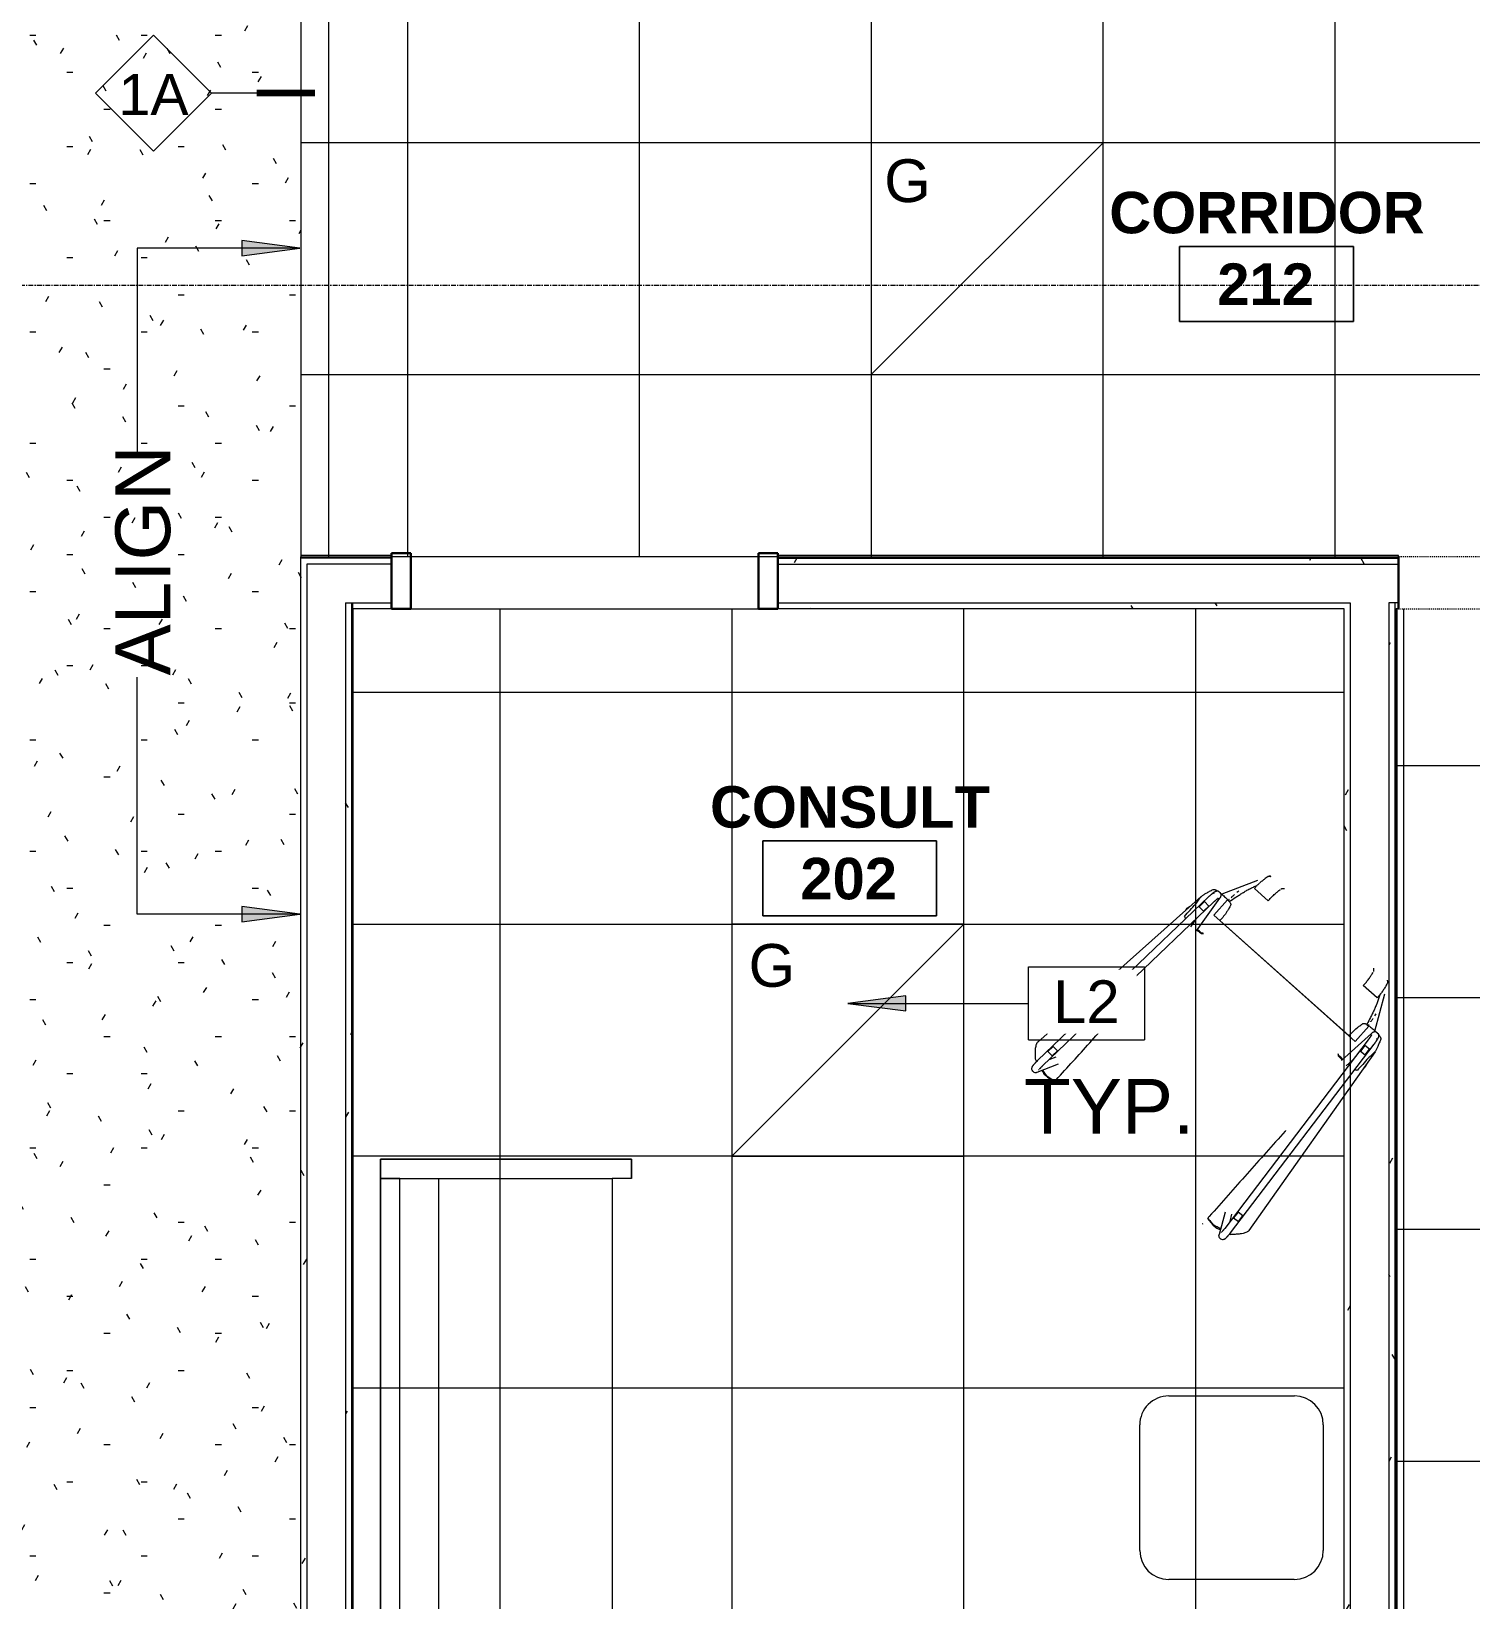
# Model space of a CAD drawing. Header units: inches. Extents: x -601 to 200, y 1022 to 1725.
# Drawn here: x -330.1 to -181.1, y 1328 to 1490.3 of the extents above; entities that cross this region are included whole.
import ezdxf

# ---------------------------------------------------------------- set-up
doc = ezdxf.new("R2010")
doc.units = ezdxf.units.IN
doc.header["$MEASUREMENT"] = 0
doc.linetypes.add('Grid Line 1_2_', pattern=[0.875, 0.5, -0.125, 0.125, -0.125])
doc.linetypes.add('Overhead', pattern=[0.15625, 0.09375, -0.0625])
for name, color, linetype, lineweight in [('A-ANNO-KEYN', 231, 'Continuous', 9), ('A-AREA-IDEN', 2, 'Continuous', 9), ('A-CLNG', 13, 'Continuous', 18), ('A-CLNG-PATT', 13, 'Continuous', 18), ('A-DETL-GENF', 92, 'Continuous', 9), ('A-DETL-MEDM', 33, 'Continuous', 30), ('A-DOOR', 31, 'Continuous', 18), ('A-DOOR-FRAM', 31, 'Continuous', 30), ('A-WALL', 113, 'Continuous', 9), ('A-WALL-IDEN', 211, 'Continuous', 9), ('A-WALL-PATT', 111, 'Continuous', 18), ('E-LITE-EQPM', 33, 'Continuous', 9), ('E-LITE-EQPM-IDEN', 33, 'Continuous', 9), ('G-ANNO-TEXT', 231, 'Continuous', 9), ('I-FURN', 30, 'Continuous', 9), ('I-WALL', 2, 'Continuous', 18), ('S-GRID', 1, 'Continuous', 9)]:
    doc.layers.add(name, color=color, linetype=linetype, lineweight=lineweight)
doc.styles.add('Arial', font='arial.ttf', dxfattribs={"height": 4.425898})
doc.styles.add('Swis721 Lt BT', font='swissl.ttf', dxfattribs={"height": 4.257319})
doc.styles.add('Swis721 Lt BT_1', font='swissl.ttf', dxfattribs={"height": 5.676425})
doc.styles.add('Swis721 Lt BT_B', font='', dxfattribs={"height": 4.291988})
doc.styles.get('Swis721 Lt BT_B').set_extended_font_data('Swis721 Lt BT', bold=True)
pattern_1 = [(0, (0, 0), (15.36, 3.84), [0.634, -10.886, 0.634, -10.886, -61.44]), (0, (0, 0), (15.36, 3.84), [-23.04, 0.634, -22.406, 0.634, -10.886, -26.88]), (0, (0, 0), (15.36, 3.84), [-57.6, 0.634, -7.046, 0.634, -18.566]), (120, (5.76, 1.92), (-11.005538, 11.38215), [0.634, -10.886, 0.634, -10.886, -61.44]), (120, (5.76, 1.92), (-11.005538, 11.38215), [-23.04, 0.634, -22.406, 0.634, -10.886, -26.88]), (120, (5.76, 1.92), (-11.005538, 11.38215), [-57.6, 0.634, -7.046, 0.634, -18.566]), (240, (7.68, 9.6), (-4.354462, -15.22215), [0.634, -10.886, 0.634, -10.886, -61.44]), (240, (7.68, 9.6), (-4.354462, -15.22215), [-23.04, 0.634, -22.406, 0.634, -10.886, -26.88]), (240, (7.68, 9.6), (-4.354462, -15.22215), [-57.6, 0.634, -7.046, 0.634, -18.566])]

# ---------------------------------------------------------------- blocks, each defined once
blk = doc.blocks.new('Sofa - 5_ 0_-4591635-REFLECTED CEILING PLAN 1')
at = {"layer": 'I-FURN'}
for p, q in [((-27.23, 7.25), (-25.23, 7.25)), ((-27.23, -18.75), (-27.23, 7.25)), ((-27.23, 7.25), (-27.23, -18.75)), ((-25.23, 7.25), (-27.23, 7.25)), ((-25.23, 7.25), (-25.23, 5.25)), ((30.77, 7.25), (32.77, 7.25)), ((30.77, 5.25), (30.77, 7.25)), ((32.77, 7.25), (30.77, 7.25)), ((32.77, 7.25), (32.77, -18.75)), ((32.77, -18.75), (32.77, 7.25)), ((-25.23, 5.25), (30.77, 5.25)), ((-25.23, -18.75), (-25.23, 5.2)), ((30.77, 5.2), (30.77, -18.75)), ((-25.23, -12.75), (30.77, -12.75)), ((30.77, -16.75), (-25.23, -16.75)), ((-25.23, -16.75), (-25.23, -18.75)), ((30.77, -18.75), (30.77, -16.75)), ((32.77, -18.75), (-27.23, -18.75)), ((-27.23, -18.75), (-25.23, -18.75)), ((-25.23, -18.75), (30.77, -18.75)), ((30.77, -18.75), (32.77, -18.75))]:
    blk.add_line(p, q, dxfattribs=at)
blk = doc.blocks.new('Bernhardt_Design-Table-Occasional-Accent-_A19-A42_ - A19-4591634-REFLECTED CEILING PLAN 1')
at = {"layer": 'I-FURN'}
for p, q in [((-6.5, 9.5), (6.5, 9.5)), ((-9.5, -6.51), (-9.5, 6.5)), ((9.5, 6.5), (9.5, -6.5)), ((6.5, -9.5), (-6.51, -9.5))]:
    blk.add_line(p, q, dxfattribs=at)
for centre, radius, start, end in [((-6.5, 6.5), 3, 90, 180), ((6.5, 6.5), 3, 0, 90), ((-6.51, -6.51), 2.99, 180, 270), ((6.5, -6.5), 3, 270, 0)]:
    blk.add_arc(centre, radius, start, end, dxfattribs=at)
blk = doc.blocks.new('HighTower_SelectRecliner - HighTower_SelectRecliner-4596768-REFLECTED CEILING PLAN 1')
at = {"layer": 'I-FURN'}
for p, q in [((-11.55, 13.22), (-12.62, 15.35)), ((-12.01, 15), (-12.39, 14.88)), ((-10.62, 14.89), (-11.47, 15.03)), ((11.47, 15.03), (10.62, 14.89)), ((12.62, 15.35), (11.55, 13.23)), ((12.39, 14.88), (12.01, 15)), ((-13.38, 14.58), (-13.5, 14.54)), ((-13.39, 14.42), (-11.46, -10.05)), ((-12.6, 13.06), (-13.22, 13.01)), ((-13.22, 13.01), (-13.17, 12.26)), ((-10.71, -9.99), (-12.64, 14.48)), ((-12.54, 12.31), (-12.6, 13.06)), ((-12.57, 13.58), (-12.22, 12.9)), ((12.64, 14.48), (10.71, -9.99)), ((11.46, -10.05), (13.39, 14.42)), ((12.22, 12.9), (12.57, 13.58)), ((12.6, 13.06), (12.54, 12.31)), ((13.22, 13.01), (12.6, 13.06)), ((13.17, 12.26), (13.22, 13.01)), ((13.5, 14.54), (13.38, 14.58)), ((-12.06, -9.52), (-14.66, 12.99)), ((-13.17, 12.26), (-12.54, 12.31)), ((14.66, 12.99), (12.06, -9.52)), ((12.54, 12.31), (13.17, 12.26)), ((-10.81, -6.46), (-10.92, -7.42)), ((10.92, -7.42), (10.81, -6.43)), ((-12.28, -7.9), (-12.23, -8)), ((-10.53, -10.68), (-10.06, -6.54)), ((10.06, -6.54), (10.53, -10.68)), ((12.23, -8), (12.28, -7.9)), ((-10.89, -8.55), (-11.52, -8.6)), ((-11.52, -8.6), (-11.46, -9.35)), ((-11.46, -9.35), (-10.83, -9.3)), ((-10.83, -9.3), (-10.89, -8.55)), ((-9.82, -8.96), (-9.82, -11.07)), ((9.82, -8.96), (-9.82, -8.96)), ((8.96, -8.96), (-8.96, -8.96)), ((9.82, -11.07), (9.82, -8.96)), ((10.89, -8.55), (10.83, -9.3)), ((10.83, -9.3), (11.46, -9.35)), ((11.52, -8.6), (10.89, -8.55)), ((11.46, -9.35), (11.52, -8.6)), ((-10.63, -11.12), (-8.82, -14.66)), ((-9.55, -11.07), (-9.82, -11.07)), ((8.82, -14.66), (10.63, -11.12)), ((9.82, -11.07), (9.55, -11.07)), ((-8.51, -13.82), (-6.59, -13.82)), ((8.51, -13.82), (6.59, -13.82)), ((-6.41, -15.69), (-6.41, -15.69)), ((6.41, -15.69), (6.41, -15.69))]:
    blk.add_line(p, q, dxfattribs=at)
at = {"layer": 'I-FURN', "flags": 128}
for points in [[(-13.01, 15.58), (-13.13, 15.55), (-13.22, 15.5), (-13.28, 15.44), (-13.31, 15.39), (-13.33, 15.35), (-13.35, 15.32), (-13.36, 15.29), (-13.37, 15.26), (-13.37, 15.24), (-13.38, 15.22), (-13.38, 15.19), (-13.39, 15.17), (-13.39, 15.15), (-13.39, 15.13), (-13.39, 15.11), (-13.4, 15.08), (-13.4, 15.06), (-13.4, 15.04), (-13.4, 15.01), (-13.4, 14.99), (-13.4, 14.96), (-13.4, 14.94), (-13.4, 14.91), (-13.4, 14.88), (-13.4, 14.85), (-13.4, 14.83), (-13.4, 14.8), (-13.4, 14.77), (-13.4, 14.74), (-13.4, 14.71), (-13.4, 14.68), (-13.4, 14.65), (-13.4, 14.62), (-13.4, 14.59), (-13.39, 14.56), (-13.39, 14.52), (-13.39, 14.49), (-13.39, 14.46), (-13.39, 14.43), (-13.39, 14.42)], [(-13.01, 15.58), (-12.89, 15.57), (-12.79, 15.53), (-12.73, 15.48), (-12.68, 15.44), (-12.65, 15.41), (-12.64, 15.38), (-12.62, 15.35), (-12.62, 15.35)], [(-12.64, 15.07), (-12.64, 15.07), (-12.64, 15.06), (-12.65, 15.06), (-12.65, 15.05), (-12.65, 15.04), (-12.65, 15.03), (-12.65, 15.01), (-12.65, 15)], [(-12.65, 14.93), (-12.65, 14.91), (-12.65, 14.89), (-12.65, 14.86), (-12.65, 14.84), (-12.65, 14.82), (-12.65, 14.79), (-12.65, 14.77), (-12.65, 14.74), (-12.65, 14.72), (-12.65, 14.69), (-12.65, 14.66), (-12.65, 14.64), (-12.65, 14.61), (-12.64, 14.58), (-12.64, 14.55), (-12.64, 14.53), (-12.64, 14.5), (-12.64, 14.48)], [(-11.47, 15.03), (-11.85, 15.03), (-12.01, 15)], [(-11.35, 14.96), (-11.22, 14.94), (-11.1, 14.92)], [(-10.62, 15.65), (-10.62, 15.66), (-10.62, 15.67), (-10.62, 15.68), (-10.62, 15.69), (-10.62, 15.7)], [(10.62, 15.71), (10.62, 15.7), (10.62, 15.69), (10.62, 15.68), (10.62, 15.67), (10.62, 15.66), (10.62, 15.65)], [(11.1, 14.92), (11.22, 14.94), (11.35, 14.96)], [(11.47, 15.03), (11.85, 15.03), (12.01, 15)], [(13.01, 15.58), (12.89, 15.57), (12.79, 15.53), (12.73, 15.48), (12.68, 15.44), (12.65, 15.41), (12.64, 15.38), (12.62, 15.35), (12.62, 15.35)], [(12.64, 15.07), (12.64, 15.07), (12.64, 15.06), (12.65, 15.06), (12.65, 15.05), (12.65, 15.04), (12.65, 15.03), (12.65, 15.01), (12.65, 15)], [(12.65, 14.93), (12.65, 14.91), (12.65, 14.89), (12.65, 14.86), (12.65, 14.84), (12.65, 14.82), (12.65, 14.79), (12.65, 14.77), (12.65, 14.74), (12.65, 14.72), (12.65, 14.69), (12.65, 14.66), (12.65, 14.64), (12.65, 14.61), (12.64, 14.58), (12.64, 14.55), (12.64, 14.53), (12.64, 14.5), (12.64, 14.48)], [(13.01, 15.58), (13.13, 15.55), (13.22, 15.5), (13.28, 15.44), (13.31, 15.39), (13.33, 15.35), (13.35, 15.32), (13.36, 15.29), (13.37, 15.26), (13.37, 15.24), (13.38, 15.22), (13.38, 15.19), (13.39, 15.17), (13.39, 15.15), (13.39, 15.13), (13.39, 15.11), (13.4, 15.08), (13.4, 15.06), (13.4, 15.04), (13.4, 15.01), (13.4, 14.99), (13.4, 14.96), (13.4, 14.94), (13.4, 14.91), (13.4, 14.88), (13.4, 14.85), (13.4, 14.83), (13.4, 14.8), (13.4, 14.77), (13.4, 14.74), (13.4, 14.71), (13.4, 14.68), (13.4, 14.65), (13.4, 14.62), (13.4, 14.59), (13.39, 14.56), (13.39, 14.52), (13.39, 14.49), (13.39, 14.46), (13.39, 14.43), (13.39, 14.42)], [(-14.63, 13.15), (-14.61, 13.19), (-14.59, 13.24)], [(14.59, 13.24), (14.61, 13.19), (14.63, 13.15)], [(-10.91, -11.13), (-11.03, -11.12), (-11.13, -11.08), (-11.19, -11.04), (-11.24, -11), (-11.26, -10.96), (-11.28, -10.93), (-11.3, -10.9), (-11.31, -10.88), (-11.32, -10.85), (-11.33, -10.83), (-11.34, -10.81), (-11.34, -10.79), (-11.35, -10.77), (-11.36, -10.75), (-11.36, -10.73), (-11.37, -10.7), (-11.37, -10.68), (-11.38, -10.66), (-11.38, -10.63), (-11.39, -10.61), (-11.39, -10.58), (-11.4, -10.56), (-11.4, -10.53), (-11.41, -10.51), (-11.41, -10.48), (-11.41, -10.45), (-11.42, -10.42), (-11.42, -10.39), (-11.43, -10.37), (-11.43, -10.34), (-11.43, -10.31), (-11.44, -10.28), (-11.44, -10.24), (-11.44, -10.21), (-11.45, -10.18), (-11.45, -10.15), (-11.45, -10.12), (-11.46, -10.09), (-11.46, -10.06), (-11.46, -10.05)], [(-11.28, -10.62), (-11.27, -10.62), (-11.27, -10.62), (-11.27, -10.61), (-11.27, -10.6), (-11.27, -10.6)], [(-10.91, -11.13), (-10.79, -11.1), (-10.7, -11.05), (-10.64, -11), (-10.61, -10.95), (-10.58, -10.91), (-10.57, -10.87), (-10.56, -10.84), (-10.55, -10.82), (-10.54, -10.79), (-10.54, -10.77), (-10.54, -10.75), (-10.53, -10.73), (-10.53, -10.7), (-10.53, -10.68)], [(-10.63, -10.57), (-10.63, -10.57), (-10.63, -10.57), (-10.63, -10.56), (-10.63, -10.55), (-10.63, -10.54), (-10.64, -10.53), (-10.64, -10.52), (-10.64, -10.5), (-10.65, -10.49), (-10.65, -10.47), (-10.65, -10.45), (-10.66, -10.43), (-10.66, -10.41), (-10.66, -10.39), (-10.67, -10.37), (-10.67, -10.35), (-10.68, -10.33), (-10.68, -10.3), (-10.68, -10.28), (-10.69, -10.25), (-10.69, -10.23), (-10.69, -10.2), (-10.69, -10.17), (-10.7, -10.15), (-10.7, -10.12), (-10.7, -10.09), (-10.71, -10.06), (-10.71, -10.04), (-10.71, -10.01), (-10.71, -9.99)], [(10.91, -11.13), (10.79, -11.1), (10.7, -11.05), (10.64, -11), (10.61, -10.95), (10.58, -10.91), (10.57, -10.87), (10.56, -10.84), (10.55, -10.82), (10.54, -10.79), (10.54, -10.77), (10.54, -10.75), (10.53, -10.73), (10.53, -10.7), (10.53, -10.68)], [(10.63, -10.57), (10.63, -10.57), (10.63, -10.57), (10.63, -10.56), (10.63, -10.55), (10.63, -10.54), (10.64, -10.53), (10.64, -10.52), (10.64, -10.5), (10.65, -10.49), (10.65, -10.47), (10.65, -10.45), (10.66, -10.43), (10.66, -10.41), (10.66, -10.39), (10.67, -10.37), (10.67, -10.35), (10.68, -10.33), (10.68, -10.3), (10.68, -10.28), (10.69, -10.25), (10.69, -10.23), (10.69, -10.2), (10.69, -10.17), (10.7, -10.15), (10.7, -10.12), (10.7, -10.09), (10.71, -10.06), (10.71, -10.04), (10.71, -10.01), (10.71, -9.99)], [(10.91, -11.13), (11.03, -11.12), (11.13, -11.08), (11.19, -11.04), (11.24, -11), (11.26, -10.96), (11.28, -10.93), (11.3, -10.9), (11.31, -10.88), (11.32, -10.85), (11.33, -10.83), (11.34, -10.81), (11.34, -10.79), (11.35, -10.77), (11.36, -10.75), (11.36, -10.73), (11.37, -10.7), (11.37, -10.68), (11.38, -10.66), (11.38, -10.63), (11.39, -10.61), (11.39, -10.58), (11.4, -10.56), (11.4, -10.53), (11.41, -10.51), (11.41, -10.48), (11.41, -10.45), (11.42, -10.42), (11.42, -10.39), (11.43, -10.37), (11.43, -10.34), (11.43, -10.31), (11.44, -10.28), (11.44, -10.24), (11.44, -10.21), (11.45, -10.18), (11.45, -10.15), (11.45, -10.12), (11.46, -10.09), (11.46, -10.06), (11.46, -10.05)], [(11.28, -10.62), (11.27, -10.62), (11.27, -10.62), (11.27, -10.61), (11.27, -10.6), (11.27, -10.6)], [(-8.13, -15.84), (-8.21, -15.77), (-8.29, -15.69)], [(-8.13, -15.84), (-8.21, -15.77), (-8.29, -15.69)], [(-6.41, -15.69), (-6.33, -15.77), (-6.26, -15.84)], [(6.41, -15.69), (6.33, -15.77), (6.26, -15.84)], [(8.13, -15.84), (8.21, -15.77), (8.29, -15.69)], [(8.29, -15.69), (8.21, -15.77), (8.13, -15.84)]]:
    blk.add_lwpolyline(points, dxfattribs=at)
at = {"layer": 'I-FURN'}
for points in [[(-12.34, 14.79), (-12.16, 14.84), (-11.99, 14.89), (-11.81, 14.94)], [(-11.81, 14.94), (-11.74, 14.96), (-11.58, 14.99), (-11.42, 14.98), (-11.35, 14.96)], [(-10.62, 14.85), (-10.62, 14.83), (-10.62, 14.79), (-10.62, 14.75)], [(-10.62, 14.63), (-10.62, 14.66), (-10.62, 14.74), (-10.62, 14.82), (-10.62, 14.85)], [(10.62, 14.85), (10.64, 14.86), (10.7, 14.86), (10.82, 14.87), (10.95, 14.89), (11.05, 14.91), (11.1, 14.92)], [(10.62, 14.85), (10.62, 14.82), (10.62, 14.74), (10.62, 14.66), (10.62, 14.63)], [(10.62, 14.75), (10.62, 14.79), (10.62, 14.83), (10.62, 14.85)], [(11.35, 14.96), (11.42, 14.98), (11.58, 14.99), (11.73, 14.96), (11.81, 14.94)], [(11.81, 14.94), (11.99, 14.89), (12.16, 14.84), (12.34, 14.79)], [(-14.66, 12.98), (-14.67, 13.03), (-14.66, 13.08), (-14.63, 13.15)], [(-14.59, 13.24), (-14.53, 13.38), (-14.41, 13.61), (-14.28, 13.78), (-14.21, 13.85)], [(-14.21, 13.85), (-14.12, 13.95), (-13.93, 14.15), (-13.74, 14.35), (-13.64, 14.45)], [(13.64, 14.45), (13.74, 14.35), (13.93, 14.15), (14.12, 13.95), (14.21, 13.85)], [(14.21, 13.85), (14.28, 13.78), (14.41, 13.61), (14.53, 13.38), (14.59, 13.24)], [(14.63, 13.15), (14.66, 13.08), (14.67, 13.03), (14.66, 12.98)], [(-12.28, -7.9), (-12.31, -7.84), (-12.36, -7.72), (-12.36, -7.6), (-12.35, -7.54)], [(-12.35, -7.54), (-12.35, -7.53), (-12.35, -7.51), (-12.34, -7.49), (-12.33, -7.49)], [(-12.33, -7.49), (-12.32, -7.47), (-12.31, -7.46), (-12.29, -7.46)], [(-11.97, -8.57), (-11.98, -8.28), (-12, -7.7), (-11.98, -7.12), (-11.97, -6.84)], [(-10.97, -6.7), (-10.93, -6.7), (-10.88, -6.7), (-10.84, -6.7)], [(-10.08, -6.71), (-9.89, -6.72), (-9.7, -6.73), (-9.51, -6.73)], [(-9.35, -6.83), (-9.38, -6.81), (-9.43, -6.77), (-9.48, -6.7), (-9.51, -6.67)], [(-9.51, -6.73), (-9.48, -6.75), (-9.43, -6.78), (-9.38, -6.81), (-9.35, -6.83)], [(9.51, -6.67), (9.48, -6.7), (9.43, -6.77), (9.38, -6.81), (9.35, -6.83)], [(9.35, -6.83), (9.38, -6.81), (9.43, -6.78), (9.48, -6.75), (9.51, -6.73)], [(9.51, -6.73), (9.7, -6.73), (9.89, -6.72), (10.08, -6.71)], [(10.83, -6.7), (10.88, -6.7), (10.93, -6.7), (10.98, -6.7)], [(11.97, -6.84), (11.98, -7.12), (12, -7.7), (11.98, -8.28), (11.97, -8.57)], [(12.35, -7.54), (12.36, -7.6), (12.36, -7.72), (12.31, -7.84), (12.28, -7.9)], [(12.29, -7.46), (12.31, -7.46), (12.32, -7.47), (12.33, -7.49)], [(12.33, -7.49), (12.34, -7.49), (12.35, -7.51), (12.35, -7.53), (12.35, -7.54)], [(-12.06, -9.54), (-12.05, -9.38), (-12.03, -9.05), (-11.99, -8.73), (-11.97, -8.57)], [(-12, -9.82), (-12.01, -9.77), (-12.04, -9.68), (-12.05, -9.58), (-12.06, -9.54)], [(-8.96, -8.96), (-8.96, -9.15), (-8.96, -9.54), (-9, -9.93), (-9.03, -10.13)], [(9.03, -10.13), (9, -9.93), (8.96, -9.54), (8.96, -9.15), (8.96, -8.96)], [(11.97, -8.57), (11.99, -8.73), (12.03, -9.05), (12.05, -9.38), (12.06, -9.54)], [(12.06, -9.54), (12.05, -9.58), (12.04, -9.68), (12.01, -9.77), (12, -9.82)], [(-11.91, -10.13), (-11.93, -10.07), (-11.96, -9.97), (-11.98, -9.87), (-12, -9.82)], [(-11.63, -10.89), (-11.68, -10.76), (-11.78, -10.51), (-11.87, -10.25), (-11.91, -10.13)], [(-10.82, -11.12), (-10.84, -11.12), (-10.85, -11.12), (-10.87, -11.12)], [(-9.89, -11.11), (-10.05, -11.12), (-10.36, -11.12), (-10.66, -11.12), (-10.82, -11.12)], [(-9.19, -10.86), (-9.19, -10.88), (-9.21, -10.92), (-9.28, -10.98), (-9.4, -11.04), (-9.54, -11.08), (-9.71, -11.1), (-9.83, -11.11), (-9.89, -11.11)], [(-9.72, -11.1), (-9.71, -11.12), (-9.71, -11.14), (-9.71, -11.17)], [(-9.71, -11.17), (-9.71, -11.18), (-9.7, -11.19), (-9.7, -11.21)], [(-9.03, -10.13), (-9.05, -10.25), (-9.1, -10.49), (-9.16, -10.74), (-9.19, -10.86)], [(9.19, -10.86), (9.16, -10.74), (9.1, -10.49), (9.05, -10.25), (9.03, -10.13)], [(9.7, -11.22), (9.7, -11.21), (9.71, -11.19), (9.71, -11.17)], [(9.71, -11.17), (9.71, -11.15), (9.71, -11.13), (9.71, -11.12)], [(10.82, -11.12), (10.66, -11.12), (10.36, -11.12), (10.05, -11.12), (9.89, -11.11)], [(10.89, -11.12), (10.86, -11.12), (10.84, -11.12), (10.82, -11.12)], [(11.91, -10.13), (11.87, -10.25), (11.78, -10.51), (11.68, -10.76), (11.63, -10.89)], [(12, -9.82), (11.98, -9.87), (11.96, -9.97), (11.93, -10.07), (11.91, -10.13)], [(-9.63, -11.91), (-9.62, -11.92), (-9.62, -11.94), (-9.62, -11.95)], [(-9.58, -12.29), (-9.57, -12.37), (-9.56, -12.45), (-9.54, -12.53)], [(9.54, -12.53), (9.56, -12.45), (9.57, -12.37), (9.58, -12.29)], [(9.62, -11.96), (9.62, -11.94), (9.62, -11.92), (9.63, -11.91)], [(-9.33, -13.62), (-9.33, -13.63), (-9.33, -13.64), (-9.33, -13.64)], [(-9.32, -13.67), (-9.32, -13.68), (-9.31, -13.69), (-9.31, -13.7)], [(-8.51, -14.24), (-8.51, -14.17), (-8.52, -14.03), (-8.51, -13.89), (-8.51, -13.82)], [(-8.5, -14.42), (-8.5, -14.36), (-8.5, -14.3), (-8.51, -14.24)], [(-8.48, -14.59), (-8.49, -14.54), (-8.5, -14.42), (-8.51, -14.3), (-8.51, -14.24)], [(-8.42, -15.01), (-8.44, -14.89), (-8.46, -14.75), (-8.48, -14.6)], [(-6.59, -13.82), (-6.59, -13.95), (-6.6, -14.21), (-6.58, -14.47), (-6.57, -14.59)], [(-6.57, -14.59), (-6.55, -14.75), (-6.54, -14.89), (-6.52, -15.01)], [(6.57, -14.59), (6.55, -14.75), (6.54, -14.89), (6.52, -15.01)], [(6.59, -13.82), (6.59, -13.95), (6.6, -14.21), (6.58, -14.47), (6.57, -14.59)], [(8.42, -15.01), (8.44, -14.89), (8.46, -14.75), (8.48, -14.6)], [(8.48, -14.59), (8.48, -14.57), (8.49, -14.54), (8.49, -14.51)], [(9.31, -13.7), (9.31, -13.69), (9.32, -13.68), (9.32, -13.67)], [(9.33, -13.64), (9.33, -13.64), (9.33, -13.63), (9.33, -13.62)], [(-8.36, -15.33), (-8.38, -15.24), (-8.4, -15.14), (-8.42, -15.01)], [(-8.31, -15.55), (-8.32, -15.49), (-8.34, -15.41), (-8.36, -15.33)], [(-8.29, -15.67), (-8.29, -15.65), (-8.3, -15.61), (-8.31, -15.55)], [(-8.29, -15.68), (-8.29, -15.68), (-8.29, -15.68), (-8.29, -15.67)], [(-8.29, -15.68), (-8.29, -15.68), (-8.29, -15.68), (-8.29, -15.67)], [(-8.29, -15.69), (-8.29, -15.69), (-8.29, -15.69), (-8.29, -15.69)], [(-8.29, -15.69), (-8.29, -15.69), (-8.29, -15.69), (-8.29, -15.69)], [(-8.07, -15.88), (-8.08, -15.88), (-8.09, -15.87), (-8.12, -15.85), (-8.13, -15.84)], [(-8.07, -15.88), (-8.08, -15.88), (-8.09, -15.87), (-8.12, -15.85), (-8.13, -15.84)], [(-6.52, -15.01), (-6.5, -15.13), (-6.49, -15.23), (-6.47, -15.33)], [(-6.47, -15.33), (-6.45, -15.42), (-6.44, -15.5), (-6.43, -15.55)], [(-6.42, -15.62), (-6.41, -15.64), (-6.41, -15.66), (-6.41, -15.67)], [(-6.41, -15.67), (-6.41, -15.68), (-6.41, -15.68), (-6.41, -15.69), (-6.41, -15.69)], [(-6.26, -15.84), (-6.24, -15.85), (-6.22, -15.87), (-6.21, -15.88), (-6.2, -15.88)], [(6.22, -15.87), (6.21, -15.88), (6.21, -15.88), (6.2, -15.88)], [(6.26, -15.84), (6.24, -15.85), (6.23, -15.86), (6.22, -15.87)], [(6.42, -15.62), (6.41, -15.64), (6.41, -15.66), (6.41, -15.67)], [(6.41, -15.67), (6.41, -15.68), (6.41, -15.68), (6.41, -15.69), (6.41, -15.69)], [(6.47, -15.33), (6.45, -15.42), (6.44, -15.5), (6.43, -15.55)], [(6.52, -15.01), (6.5, -15.13), (6.49, -15.23), (6.47, -15.33)], [(8.07, -15.88), (8.08, -15.88), (8.09, -15.87), (8.12, -15.85), (8.13, -15.84)], [(8.13, -15.84), (8.12, -15.85), (8.09, -15.87), (8.08, -15.88), (8.07, -15.88)], [(8.29, -15.67), (8.29, -15.65), (8.3, -15.61), (8.31, -15.55)], [(8.29, -15.68), (8.29, -15.68), (8.29, -15.68), (8.29, -15.67)], [(8.29, -15.67), (8.29, -15.68), (8.29, -15.68), (8.29, -15.68)], [(8.29, -15.69), (8.29, -15.69), (8.29, -15.69), (8.29, -15.69)], [(8.29, -15.69), (8.29, -15.69), (8.29, -15.69), (8.29, -15.69)], [(8.31, -15.55), (8.32, -15.49), (8.34, -15.41), (8.36, -15.33)], [(8.36, -15.33), (8.38, -15.24), (8.4, -15.14), (8.42, -15.01)]]:
    blk.add_open_spline(points, degree=3, dxfattribs=at)
for points, knots in [([(-11.1, 14.92), (-11.04, 14.91), (-10.93, 14.89), (-10.78, 14.87), (-10.68, 14.86), (-10.64, 14.85), (-10.62, 14.85)], [-1, -1, -1, -1, -0.7, -0.4, -0.2, 0, 0, 0, 0]), ([(-10.59, 2.73), (-10.59, 2.75), (-10.59, 3.76), (-10.59, 5.76), (-10.59, 8.72), (-10.6, 11.68), (-10.62, 13.64), (-10.62, 14.63)], [0.4248646, 0.4248646, 0.4248646, 0.4248646, 0.4285714, 0.5714286, 0.7142857, 0.8571429, 1, 1, 1, 1]), ([(10.62, 14.63), (10.62, 13.77), (10.6, 12.05), (10.59, 9.46), (10.59, 6.87), (10.59, 4.63), (10.59, 3.25), (10.59, 2.73)], [0, 0, 0, 0, 0.125, 0.25, 0.375, 0.5, 0.5749374, 0.5749374, 0.5749374, 0.5749374]), ([(-13.64, 14.45), (-13.6, 14.49), (-13.51, 14.55), (-13.42, 14.56), (-13.38, 14.55)], [-1, -1, -1, -1, -0.5, -0.0147976, -0.0147976, -0.0147976, -0.0147976]), ([(13.38, 14.55), (13.42, 14.56), (13.51, 14.55), (13.6, 14.49), (13.64, 14.45)], [-0.986631, -0.986631, -0.986631, -0.986631, -0.5, 0, 0, 0, 0]), ([(-11.97, -6.84), (-11.93, -6.82), (-11.88, -6.79), (-11.79, -6.77), (-11.74, -6.75), (-11.72, -6.75)], [0, 0, 0, 0, 0.2, 0.3, 0.3879776, 0.3879776, 0.3879776, 0.3879776]), ([(-9.51, -6.67), (-9.65, -6.66), (-9.84, -6.64), (-10.03, -6.62), (-10.07, -6.62)], [0, 0, 0, 0, 0.5, 0.6524452, 0.6524452, 0.6524452, 0.6524452]), ([(10.07, -6.62), (10.03, -6.62), (9.84, -6.64), (9.65, -6.66), (9.51, -6.67)], [0.3483118, 0.3483118, 0.3483118, 0.3483118, 0.5, 1, 1, 1, 1]), ([(11.72, -6.75), (11.73, -6.75), (11.77, -6.76), (11.82, -6.78), (11.89, -6.8), (11.94, -6.82), (11.97, -6.84)], [0.6150184, 0.6150184, 0.6150184, 0.6150184, 0.6666667, 0.75, 0.8333333, 1, 1, 1, 1]), ([(-10.94, -11.12), (-10.96, -11.12), (-11.05, -11.11), (-11.25, -11.09), (-11.45, -11.03), (-11.58, -10.95), (-11.62, -10.91), (-11.63, -10.89)], [0.1034504, 0.1034504, 0.1034504, 0.1034504, 0.1666667, 0.3333333, 0.6666667, 0.8333333, 1, 1, 1, 1]), ([(-8.51, -14.24), (-8.57, -14.11), (-8.69, -13.85), (-8.86, -13.46), (-8.99, -13.06), (-9.12, -12.66), (-9.23, -12.26), (-9.38, -11.73), (-9.48, -11.34), (-9.55, -11.07)], [0, 0, 0, 0, 0.125, 0.25, 0.375, 0.5, 0.625, 0.75, 1, 1, 1, 1]), ([(9.55, -11.07), (9.48, -11.34), (9.38, -11.73), (9.23, -12.26), (9.12, -12.66), (8.99, -13.06), (8.86, -13.46), (8.69, -13.85), (8.57, -14.11), (8.51, -14.24)], [0, 0, 0, 0, 0.25, 0.375, 0.5, 0.625, 0.75, 0.875, 1, 1, 1, 1]), ([(9.89, -11.11), (9.85, -11.11), (9.75, -11.11), (9.63, -11.09), (9.5, -11.07), (9.4, -11.04), (9.31, -11), (9.22, -10.94), (9.19, -10.89), (9.19, -10.86)], [0, 0, 0, 0, 0.125, 0.25, 0.375, 0.5, 0.625, 0.75, 1, 1, 1, 1]), ([(11.63, -10.89), (11.61, -10.92), (11.56, -10.97), (11.45, -11.02), (11.35, -11.06), (11.23, -11.08), (11.12, -11.1), (11.05, -11.11), (11.03, -11.11)], [0, 0, 0, 0, 0.25, 0.375, 0.5, 0.625, 0.75, 0.8178779, 0.8178779, 0.8178779, 0.8178779]), ([(-9.67, -11.53), (-9.66, -11.54), (-9.65, -11.68), (-9.64, -11.8), (-9.63, -11.91)], [0.4528855, 0.4528855, 0.4528855, 0.4528855, 0.5, 1, 1, 1, 1]), ([(9.63, -11.91), (9.64, -11.8), (9.65, -11.67), (9.67, -11.52), (9.67, -11.5)], [0, 0, 0, 0, 0.5, 0.5884657, 0.5884657, 0.5884657, 0.5884657]), ([(8.5, -14.31), (8.5, -14.35), (8.5, -14.41), (8.49, -14.48), (8.49, -14.51)], [0.1866508, 0.1866508, 0.1866508, 0.1866508, 0.5, 0.7677472, 0.7677472, 0.7677472, 0.7677472]), ([(8.51, -14.31), (8.51, -14.28), (8.52, -14.11), (8.52, -13.95), (8.51, -13.82)], [-0.628634, -0.628634, -0.628634, -0.628634, -0.5, 0, 0, 0, 0])]:
    blk.add_open_spline(points, degree=3, knots=knots, dxfattribs=at)
blk = doc.blocks.new('Door-Opening - 42_ x 80_-4757037-REFLECTED CEILING PLAN 1')
at = {"layer": 'A-DETL-GENF', "linetype": 'Overhead'}
for p, q in [((20.68, 2.69), (-21.32, 2.69)), ((-21.32, -2.69), (20.68, -2.69))]:
    blk.add_line(p, q, dxfattribs=at)
at = {"layer": 'A-DETL-MEDM'}
for p, q in [((-21.32, 2.69), (-21.32, -2.69)), ((20.68, -2.69), (20.68, 2.69))]:
    blk.add_line(p, q, dxfattribs=at)
blk = doc.blocks.new('Single Flush - OTJ_SOLIDFLUSH_ALUM-4815211-REFLECTED CEILING PLAN 1')
at = {"layer": 'A-DOOR-FRAM'}
for p, q in [((-20, -3.0625), (-20, 2.6875)), ((-20, 2.6875), (-18, 2.6875)), ((-18, -3.0625), (-18, 2.6875)), ((18.000004, -3.0625), (18.000004, 2.6875)), ((18.000004, 2.6875), (20.000004, 2.6875)), ((20.000004, -3.0625), (20.000004, 2.6875)), ((-20, -3.0625), (-18, -3.0625)), ((18.000004, -3.0625), (20.000004, -3.0625))]:
    blk.add_line(p, q, dxfattribs=at)
blk = doc.blocks.new('Lighting-Recessed-Philips_Day-Brite-Coffaire-LED-2x - CFS22GPG28L40ULAG-4673843-REFLECTED CEILING PLAN 1')
at = {"layer": 'E-LITE-EQPM'}
for p, q in [((-12, -12), (-12, 12)), ((-12, 12), (12, 12)), ((-12, 12), (12, -12)), ((-12, 12), (12, -12)), ((12, 12), (12, -12)), ((12, -12), (-12, -12))]:
    blk.add_line(p, q, dxfattribs=at)
blk = doc.blocks.new('Lighting-Recessed-Philips_Day-Brite-Coffaire-LED-2x - CFS22GPG28L40ULAG-V7-REFLECTED CEILING PLAN 1')
at = {"layer": 'E-LITE-EQPM'}
for p, q in [((-12, -12), (-12, 12)), ((-12, 12), (12, 12)), ((-12, 12), (12, -12)), ((12, 12), (12, -12)), ((12, -12), (-12, -12))]:
    blk.add_line(p, q, dxfattribs=at)
blk = doc.blocks.new('OTJ_ Room Tag - Room Name _ Number-360227-REFLECTED CEILING PLAN 1')
at = {"layer": 'A-AREA-IDEN'}
for p, q in [((-0.1881, -0.1636), (-0.1881, -0.0018)), ((-0.1881, -0.0018), (0.1869, -0.0018)), ((0.1869, -0.0018), (-0.1881, -0.0018)), ((-0.1881, -0.0018), (-0.1881, -0.1636)), ((0.1869, -0.0018), (0.1869, -0.1636)), ((0.1869, -0.1636), (0.1869, -0.0018)), ((0.1869, -0.1636), (-0.1881, -0.1636)), ((-0.1881, -0.1636), (0.1869, -0.1636))]:
    blk.add_line(p, q, dxfattribs=at)
blk = doc.blocks.new('Keynote Tag - Keynote Number - Boxed-135510-REFLECTED CEILING PLAN 1')
at = {"layer": 'A-ANNO-KEYN'}
for p, q in [((-0.125, -0.0792), (-0.125, 0.0781)), ((-0.125, 0.0781), (0.125, 0.0781)), ((0.125, 0.0781), (0.125, -0.0792)), ((-0.125, -0.0792), (0.125, -0.0792))]:
    blk.add_line(p, q, dxfattribs=at)
blk = doc.blocks.new('Wall Tag - 1_4_-62626-REFLECTED CEILING PLAN 1')
at = {"layer": 'A-WALL-IDEN'}
for p, q in [((-0.125, 0), (0, 0.125)), ((0, 0.125), (0.125, 0)), ((-0.125, 0), (0, -0.125)), ((0, -0.125), (0.125, 0))]:
    blk.add_line(p, q, dxfattribs=at)

msp = doc.modelspace()

# ---------------------------------------------------------------- hatches: boundary and pattern name
at = {"layer": 'A-ANNO-KEYN'}
msp.add_hatch(color=256, dxfattribs=at).paths.add_polyline_path([(-245.54, 1389.69), (-239.54, 1388.9), (-239.54, 1390.48)], flags=0)
at = {"layer": 'A-CLNG-PATT'}
h = msp.add_hatch(dxfattribs=at)
h.set_pattern_fill('FP_1', color=256, style=0, pattern_type=2)
h.set_pattern_definition(pattern_1)
h.paths.add_polyline_path([(-379.39, 1216.1), (-302.16, 1216.1), (-302.16, 1495.85), (-464.06, 1495.85), (-464.06, 1437.66), (-375.36, 1437.66), (-375.36, 1422.42), (-464.06, 1422.42), (-464.06, 1326.04), (-463.56, 1326.04), (-463.56, 1290.91), (-427.56, 1290.91), (-427.56, 1289.16), (-463.56, 1289.16), (-463.56, 1288.29), (-464.06, 1288.29), (-464.06, 1216.1)], flags=0)
h.paths.add_polyline_path([(-488.06, 1285.29), (-467.19, 1285.29), (-467.19, 1288.29), (-467.94, 1288.29), (-467.94, 1326.04), (-467.19, 1326.04), (-467.19, 1330.29), (-488.06, 1330.29), (-488.06, 1298.04)], flags=0)
h = msp.add_hatch(dxfattribs=at)
h.set_pattern_fill('FP_6', color=256, style=0, pattern_type=2)
h.set_pattern_definition([(0, (-123.11, 1478.786), (0, -24), []), (270, (-123.11, 1478.786), (-24, -1e-15), [])])
h.paths.add_polyline_path([(-302.16, 1435.91), (-27.44, 1435.91), (-27.44, 1495.85), (-302.16, 1495.85), (-302.16, 1455.04)], flags=0)
h = msp.add_hatch(dxfattribs=at)
h.set_pattern_fill('FP_8', color=256, style=0, pattern_type=2)
h.set_pattern_definition([(270, (-233.53, 1349.88), (-24, -1e-15), []), (180, (-233.53, 1349.88), (3e-15, 24), [])])
h.paths.add_polyline_path([(-296.78, 1266.16), (-194.16, 1266.16), (-194.16, 1430.54), (-296.78, 1430.54), (-296.78, 1301.28)], flags=0)
h = msp.add_hatch(dxfattribs=at)
h.set_pattern_fill('FP_9', color=256, style=0, pattern_type=2)
h.set_pattern_definition([(90, (-139.984, 1294.286), (24, -1e-15), []), (0, (-139.984, 1294.286), (0, -24), [])])
h.paths.add_polyline_path([(-119.88, 1188.29), (-115.94, 1188.29), (-115.94, 1275.54), (-100.31, 1275.54), (-100.31, 1350.6), (-116.31, 1350.6), (-116.31, 1354.35), (-100.19, 1354.35), (-100.19, 1430.54), (-188.78, 1430.54), (-188.78, 1188.29)], flags=0)
h.paths.add_polyline_path([(-91.19, 1275.54), (-91.19, 1350.6), (-91.31, 1350.6), (-91.31, 1275.54)], flags=0)
at = {"layer": 'A-WALL-PATT', "lineweight": 9}
h = msp.add_hatch(dxfattribs=at)
h.set_pattern_fill('FP_1', color=256, style=0, pattern_type=2)
h.set_pattern_definition(pattern_1)
h.paths.add_polyline_path([(-301.53, 1188.54), (-301.53, 1435.79), (-302.16, 1435.79), (-302.16, 1188.54)], flags=0)
h = msp.add_hatch(dxfattribs=at)
h.set_pattern_fill('FP_1', color=256, style=0, pattern_type=2)
h.set_pattern_definition(pattern_1)
h.paths.add_polyline_path([(-27.44, 1435.16), (-26.81, 1435.16), (-26.81, 1435.79), (-45.44, 1435.79), (-45.44, 1435.16), (-33.37, 1435.16)], flags=0)
h.paths.add_polyline_path([(9.88, 1435.16), (34.44, 1435.16), (34.42, 1435.79), (-22.81, 1435.79), (-22.81, 1435.16), (-22.19, 1435.16)], flags=0)
h.paths.add_polyline_path([(-146.53, 1435.16), (-85.44, 1435.16), (-85.44, 1435.79), (-146.53, 1435.79)], flags=0)
h.paths.add_polyline_path([(-194.16, 1435.16), (-188.53, 1435.16), (-188.53, 1435.79), (-252.78, 1435.79), (-252.78, 1435.16), (-206.38, 1435.16)], flags=0)
h.paths.add_polyline_path([(-296.91, 1435.16), (-292.78, 1435.16), (-292.78, 1435.79), (-301.53, 1435.79), (-301.53, 1435.16), (-297.53, 1435.16)], flags=0)
h = msp.add_hatch(dxfattribs=at)
h.set_pattern_fill('FP_1', color=256, style=0, pattern_type=2)
h.set_pattern_definition(pattern_1)
h.paths.add_polyline_path([(-296.91, 1188.29), (-296.91, 1263.04), (-297.53, 1263.04), (-297.53, 1188.29)], flags=0)
h.paths.add_polyline_path([(-297.53, 1265.54), (-296.91, 1265.54), (-296.91, 1431.16), (-297.53, 1431.16), (-297.53, 1265.55)], flags=0)
h = msp.add_hatch(dxfattribs=at)
h.set_pattern_fill('FP_1', color=256, style=0, pattern_type=2)
h.set_pattern_definition(pattern_1)
h.paths.add_polyline_path([(33.19, 1430.54), (33.19, 1431.16), (-45.44, 1431.16), (-45.44, 1430.54), (31.51, 1430.54)], flags=0)
h.paths.add_polyline_path([(-91.19, 1430.54), (-90.56, 1430.54), (-90.56, 1431.16), (-146.53, 1431.16), (-146.53, 1430.54), (-100.19, 1430.54), (-100.19, 1430.66), (-91.19, 1430.66)], flags=0)
h.paths.add_polyline_path([(-87.44, 1430.54), (-85.44, 1430.54), (-85.44, 1431.16), (-88.06, 1431.16), (-88.06, 1430.54)], flags=0)
h.paths.add_polyline_path([(-188.78, 1430.54), (-188.53, 1430.54), (-188.53, 1431.16), (-188.91, 1431.16), (-188.91, 1430.54)], flags=0)
h.paths.add_polyline_path([(-193.53, 1430.54), (-193.53, 1431.16), (-252.78, 1431.16), (-252.78, 1430.54), (-194.16, 1430.54)], flags=0)
h.paths.add_polyline_path([(-296.78, 1430.54), (-292.78, 1430.54), (-292.78, 1431.16), (-296.78, 1431.16)], flags=0)
h = msp.add_hatch(dxfattribs=at)
h.set_pattern_fill('FP_1', color=256, style=0, pattern_type=2)
h.set_pattern_definition(pattern_1)
h.paths.add_polyline_path([(-193.53, 1188.29), (-193.53, 1220.97), (-194.16, 1220.97), (-194.16, 1188.29)], flags=0)
h.paths.add_polyline_path([(-194.16, 1260.97), (-193.53, 1260.97), (-193.53, 1263.04), (-194.16, 1263.04), (-194.16, 1262.41)], flags=0)
h.paths.add_polyline_path([(-193.53, 1265.54), (-193.53, 1430.54), (-194.16, 1430.54), (-194.16, 1265.54)], flags=0)
h = msp.add_hatch(dxfattribs=at)
h.set_pattern_fill('FP_1', color=256, style=0, pattern_type=2)
h.set_pattern_definition(pattern_1)
h.paths.add_polyline_path([(-188.91, 1188.29), (-188.91, 1220.97), (-189.53, 1220.97), (-189.53, 1188.29)], flags=0)
h.paths.add_polyline_path([(-188.91, 1260.97), (-188.91, 1431.16), (-189.53, 1431.16), (-189.53, 1260.97)], flags=0)
at = {"layer": 'G-ANNO-TEXT'}
for points in [[(-302.27, 1467.87), (-308.27, 1468.66), (-308.27, 1467.08)], [(-302.27, 1398.93), (-308.27, 1399.72), (-308.27, 1398.14)]]:
    msp.add_hatch(color=7, dxfattribs=at).paths.add_polyline_path(points, flags=0)

# ---------------------------------------------------------------- linework, layer by layer
at = {"layer": 'A-ANNO-KEYN'}
for p, q in [((-239.54, 1390.48), (-245.54, 1389.69)), ((-239.54, 1388.9), (-239.54, 1390.48)), ((-245.54, 1389.69), (-239.54, 1388.9)), ((-245.54, 1389.69), (-226.82, 1389.69))]:
    msp.add_line(p, q, dxfattribs=at)
at = {"layer": 'A-CLNG'}
msp.add_line((-302.16, 1495.85), (-302.16, 1435.91), dxfattribs=at)
at = {"layer": 'A-WALL'}
for p, q in [((-292.78, 1436.04), (-302.16, 1436.04)), ((-292.78, 1435.91), (-292.78, 1436.04)), ((-252.78, 1436.04), (-252.78, 1435.91)), ((-188.53, 1436.04), (-252.78, 1436.04)), ((-188.53, 1435.91), (-188.53, 1436.04)), ((-188.66, 1260.97), (-188.66, 1430.54))]:
    msp.add_line(p, q, dxfattribs=at)
at = {"layer": 'A-WALL', "lineweight": 18}
for p, q in [((-292.78, 1435.79), (-302.16, 1435.79)), ((-252.78, 1435.79), (-188.53, 1435.79)), ((-292.78, 1435.16), (-301.53, 1435.16)), ((-301.53, 1435.16), (-301.53, 1188.29)), ((-252.78, 1435.16), (-188.53, 1435.16)), ((-297.53, 1431.16), (-292.78, 1431.16)), ((-297.53, 1431.16), (-297.53, 1265.54)), ((-296.91, 1431.16), (-296.91, 1265.54)), ((-296.78, 1430.54), (-296.78, 1431.16)), ((-252.78, 1431.16), (-193.53, 1431.16)), ((-193.53, 1431.16), (-193.53, 1265.54)), ((-188.53, 1431.16), (-189.53, 1431.16)), ((-189.53, 1431.16), (-189.53, 1260.97)), ((-188.91, 1431.16), (-188.91, 1260.97)), ((-188.91, 1430.54), (-188.78, 1430.54))]:
    msp.add_line(p, q, dxfattribs=at)
at = {"layer": 'A-WALL-IDEN'}
msp.add_line((-300.72, 1483.92), (-311.41, 1483.92), dxfattribs=at)
at = {"layer": 'A-WALL-IDEN', "lineweight": 90}
msp.add_line((-300.72, 1483.92), (-306.72, 1483.92), dxfattribs=at)
at = {"layer": 'G-ANNO-TEXT', "color": 7}
for p, q in [((-319.11, 1467.87), (-319.11, 1448.9)), ((-302.27, 1467.87), (-319.11, 1467.87)), ((-302.27, 1467.87), (-308.27, 1468.66)), ((-308.27, 1468.66), (-308.27, 1467.08)), ((-308.27, 1467.08), (-302.27, 1467.87)), ((-319.11, 1448.9), (-319.11, 1446.21)), ((-319.11, 1398.93), (-319.11, 1423.45)), ((-302.27, 1398.93), (-308.27, 1399.72)), ((-308.27, 1399.72), (-308.27, 1398.14)), ((-302.27, 1398.93), (-319.11, 1398.93)), ((-308.27, 1398.14), (-302.27, 1398.93))]:
    msp.add_line(p, q, dxfattribs=at)
at = {"layer": 'I-WALL', "lineweight": 9}
for p, q in [((-299.28, 1435.91), (-299.28, 1495.85)), ((-252.78, 1435.91), (-292.78, 1435.91)), ((-292.78, 1430.54), (-252.78, 1430.54))]:
    msp.add_line(p, q, dxfattribs=at)
at = {"layer": 'I-WALL'}
for p, q in [((-302.16, 1216.1), (-302.16, 1435.91)), ((-302.16, 1435.91), (-292.78, 1435.91)), ((-292.78, 1435.91), (-292.78, 1430.54)), ((-252.78, 1430.54), (-252.78, 1435.91)), ((-252.78, 1435.91), (-188.53, 1435.91)), ((-292.78, 1430.54), (-296.78, 1430.54)), ((-296.78, 1430.54), (-296.78, 1266.16)), ((-194.16, 1430.54), (-252.78, 1430.54)), ((-194.16, 1266.16), (-194.16, 1430.54)), ((-188.53, 1430.54), (-188.78, 1430.54)), ((-188.78, 1430.54), (-188.78, 1260.97))]:
    msp.add_line(p, q, dxfattribs=at)
at = {"layer": 'S-GRID', "linetype": 'Grid Line 1_2_'}
msp.add_line((-600.74, 1464.04), (187.99, 1464.04), dxfattribs=at)

# ---------------------------------------------------------------- block references
at = {"layer": 'A-ANNO-KEYN', "xscale": 47.99999999999997, "yscale": 47.99999999999997, "zscale": 47.99999999999997}
msp.add_blockref('Keynote Tag - Keynote Number - Boxed-135510-REFLECTED CEILING PLAN 1', (-220.82, 1389.72), dxfattribs=at)
at = {"layer": 'A-AREA-IDEN', "xscale": 47.99999999999997, "yscale": 47.99999999999997, "zscale": 47.99999999999997}
for p in [(-202.15, 1468.13), (-245.31, 1406.6)]:
    msp.add_blockref('OTJ_ Room Tag - Room Name _ Number-360227-REFLECTED CEILING PLAN 1', p, dxfattribs=at)
at = {"layer": 'A-DOOR', "rotation": 180}
for name, p in [('Single Flush - OTJ_SOLIDFLUSH_ALUM-4815211-REFLECTED CEILING PLAN 1', (-272.78, 1433.22)), ('Door-Opening - 42_ x 80_-4757037-REFLECTED CEILING PLAN 1', (-167.85, 1433.22))]:
    msp.add_blockref(name, p, dxfattribs=at)
at = {"layer": 'A-WALL-IDEN', "xscale": 47.99999999999997, "yscale": 47.99999999999997, "zscale": 47.99999999999997}
msp.add_blockref('Wall Tag - 1_4_-62626-REFLECTED CEILING PLAN 1', (-317.41, 1483.92), dxfattribs=at)
at = {"layer": 'E-LITE-EQPM', "extrusion": (0, 0, -1), "rotation": 180}
for name, p in [('Lighting-Recessed-Philips_Day-Brite-Coffaire-LED-2x - CFS22GPG28L40ULAG-V7-REFLECTED CEILING PLAN 1', (231.11, 1466.79)), ('Lighting-Recessed-Philips_Day-Brite-Coffaire-LED-2x - CFS22GPG28L40ULAG-4673843-REFLECTED CEILING PLAN 1', (245.53, 1385.88))]:
    msp.add_blockref(name, p, dxfattribs=at)
at = {"layer": 'I-FURN'}
for name, p, rotation in [('HighTower_SelectRecliner - HighTower_SelectRecliner-4596768-REFLECTED CEILING PLAN 1', (-206.29, 1385.61), 138.2391080845948), ('Sofa - 5_ 0_-4591635-REFLECTED CEILING PLAN 1', (-275.17, 1346.34), 270.0000000000005), ('Bernhardt_Design-Table-Occasional-Accent-_A19-A42_ - A19-4591634-REFLECTED CEILING PLAN 1', (-205.81, 1339.54), 180)]:
    msp.add_blockref(name, p, dxfattribs=dict(at, rotation=rotation))

# ---------------------------------------------------------------- texts
at = {"layer": 'A-AREA-IDEN', "char_height": 4.292, "attachment_point": 2, "line_spacing_factor": 0.998538, "style": 'Swis721 Lt BT_B'}
for s, insert, width in [('CORRIDOR', (-202.14, 1473.7), 36.612), ('212', (-202.28, 1466.29), 11.502), ('CONSULT', (-245.31, 1412.17), 32.562), ('202', (-245.45, 1404.75), 11.502)]:
    msp.add_mtext(s, dxfattribs=dict(at, insert=insert, width=width))
at = {"layer": 'A-WALL-IDEN', "insert": (-317.42, 1485.9), "char_height": 4.257, "width": 8.154, "attachment_point": 2, "line_spacing_factor": 1.00667, "style": 'Swis721 Lt BT'}
msp.add_mtext('1A', dxfattribs=at)
at = {"layer": 'E-LITE-EQPM-IDEN', "char_height": 4.43, "width": 5.724, "attachment_point": 2, "line_spacing_factor": 0.938532, "style": 'Arial'}
for insert in [(-239.36, 1477.07), (-253.4, 1395.83)]:
    msp.add_mtext('G', dxfattribs=dict(at, insert=insert))
at = {"layer": 'G-ANNO-TEXT', "color": 7, "insert": (-321.37, 1423.64), "char_height": 5.676, "width": 26.856, "attachment_point": 1, "rotation": 90, "line_spacing_factor": 1.00667, "style": 'Swis721 Lt BT_1'}
msp.add_mtext('ALIGN', dxfattribs=at)
at = {"layer": 'G-ANNO-TEXT', "color": 7, "insert": (-227.29, 1381.86), "char_height": 5.676, "width": 18.648, "attachment_point": 1, "line_spacing_factor": 1.00667, "style": 'Swis721 Lt BT_1'}
msp.add_mtext('TYP.', dxfattribs=at)

# ---------------------------------------------------------------- next in the draw order: texts
at = {"layer": 'A-ANNO-KEYN', "insert": (-220.83, 1392.07), "char_height": 4.426, "width": 8.208, "attachment_point": 2, "line_spacing_factor": 0.938532, "style": 'Arial', "bg_fill": 3, "box_fill_scale": 1.25, "bg_fill_color": 0, "bg_fill_transparency": 0}
msp.add_mtext('L2', dxfattribs=at)

doc.saveas('drawing.dxf')
